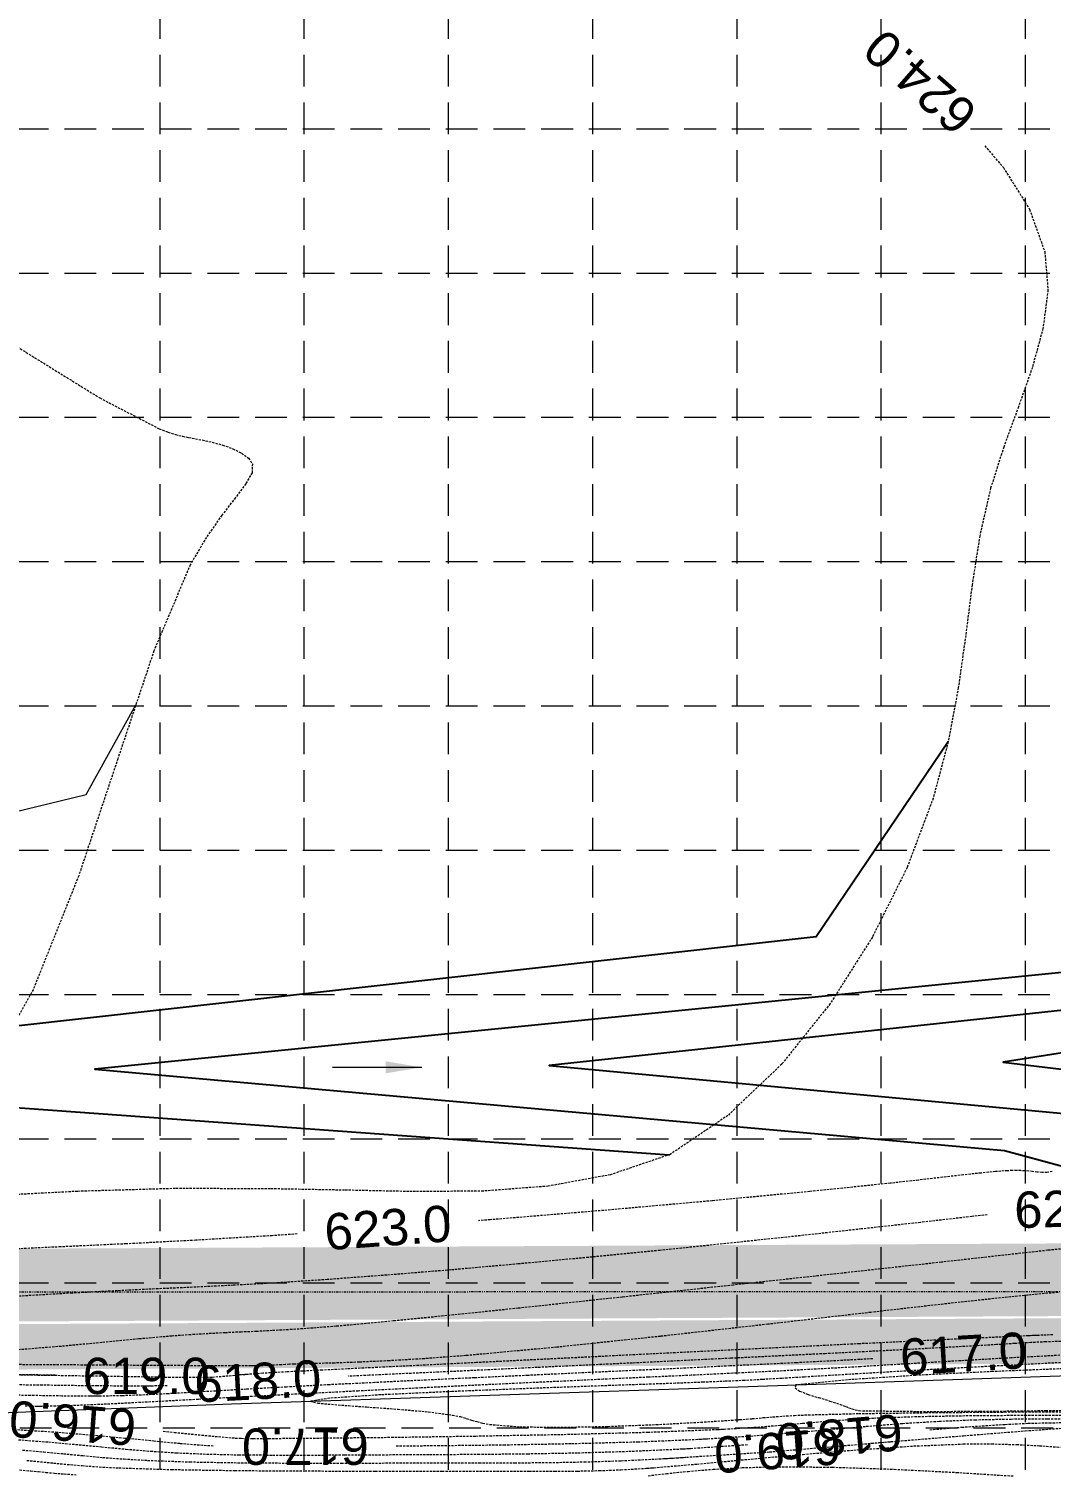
# Model space of a CAD drawing. Extents: x 299711 to 300729, y 199411 to 200048.
# Drawn here: x 300348.3 to 300460.8, y 199533.4 to 199692.5 of the extents above; entities that cross this region are included whole.
import ezdxf
from ezdxf.enums import TextEntityAlignment as Align

# ---------------------------------------------------------------- set-up
doc = ezdxf.new("R2010")
doc.units = 0
doc.header["$MEASUREMENT"] = 0
doc.linetypes.add('DIVIDE2', pattern=[0.625, 0.25, -0.125, 0, -0.125, 0, -0.125])
doc.linetypes.add('HIDDEN', pattern=[0.375, 0.25, -0.125])
for name, color, linetype in [('63-TOE OF SLOPE', 7, 'Continuous'), ('BOUND-13', 7, 'Continuous'), ('CONT-1', 252, 'Continuous'), ('CONT-2', 252, 'Continuous'), ('FIRM ON CONTOUR', 6, 'Continuous'), ('GRID', 254, 'HIDDEN'), ('LIMITS OF DISTURBANCE', 1, 'HIDDEN'), ('PRO-GRADE', 2, 'Continuous'), ('PRO-GRADE-ARROWS', 5, 'Continuous'), ('SILT FENCE', 200, 'Continuous')]:
    doc.layers.add(name, color=color, linetype=linetype)
doc.styles.get("Standard").update_dxf_attribs({"font": 'ARIAL.TTF'})

msp = doc.modelspace()

# ---------------------------------------------------------------- linework, layer by layer
at = {"layer": '63-TOE OF SLOPE', "linetype": 'Continuous', "lineweight": 0}
msp.add_lwpolyline([(300536.05, 199879.07), (300535.37, 199798.41), (300535.27, 199713.71), (300534.28, 199679.43), (300534.74, 199614.86), (300535.29, 199561.29), (300536.42, 199553.24), (300514.68, 199553.51), (300500.26, 199548.39), (300483.23, 199544.95), (300427.48, 199543.02), (300370.58, 199541.11), (300346.08, 199540.16), (300306.2, 199539.47), (300286.86, 199541.44), (300223.34, 199541.39), (300159.38, 199541.42), (300107.06, 199542.51), (300030.12, 199539.61), (299979.95, 199538.96), (299932.77, 199541.67)], dxfattribs=at)
at = {"layer": 'BOUND-13', "color": 7, "linetype": 'DIVIDE2', "lineweight": 0}
msp.add_lwpolyline([(300000.07, 199553.41), (300000.01, 200000.01), (300516.85, 199985.03), (300516.85, 199553.49), (300000.07, 199553.41)], dxfattribs=at)
at = {"layer": 'CONT-1', "color": 25, "linetype": 'HIDDEN', "lineweight": 0}
for points in [[(300346.69, 199657.71), (300356.09, 199651.89), (300362.62, 199648.5), (300363.6, 199648.13), (300364.44, 199647.86), (300365.2, 199647.67), (300365.91, 199647.53), (300366.62, 199647.4), (300367.36, 199647.26), (300368.46, 199647.02), (300369.62, 199646.7), (300370.73, 199646.3), (300371.71, 199645.82), (300372.46, 199645.27), (300372.89, 199644.64), (300372.85, 199643.66), (300372.18, 199642.45), (300371.03, 199640.92), (300369.53, 199638.98), (300367.83, 199636.54), (300366.05, 199633.53), (300362.05, 199624.04), (300358.08, 199612.17), (300353.77, 199599.29), (300348.76, 199586.75), (300342.68, 199575.9)], [(300461.59, 199553.42), (300460.08, 199553.3), (300458.25, 199553.13), (300450.83, 199552.35), (300440.98, 199551.23), (300429.65, 199549.92), (300417.81, 199548.59), (300406.4, 199547.39), (300396.39, 199546.47), (300391.84, 199546.13), (300387.94, 199545.9), (300384.66, 199545.75), (300381.94, 199545.65), (300379.75, 199545.59), (300378.04, 199545.55), (300377.47, 199545.53), (300376.96, 199545.51), (300376.51, 199545.48), (300376.09, 199545.46), (300375.71, 199545.44), (300375.34, 199545.42), (300375.08, 199545.4), (300374.79, 199545.39), (300374.47, 199545.38), (300374.08, 199545.36), (300373.6, 199545.36), (300373.02, 199545.35), (300372.97, 199545.35), (300372.93, 199545.35), (300372.88, 199545.35), (300372.83, 199545.35), (300372.77, 199545.35), (300372.72, 199545.35), (300365.64, 199545.36), (300354.59, 199545.43), (300341.27, 199545.51)], [(300462.25, 199545.71), (300454.5, 199545.31), (300446.7, 199544.88), (300439.52, 199544.46), (300433.68, 199544.11), (300431.17, 199543.96), (300429.05, 199543.84), (300427.07, 199543.73), (300424.98, 199543.64), (300422.53, 199543.54), (300419.46, 199543.42), (300412.29, 199543.17), (300403.68, 199542.86), (300394.85, 199542.51), (300387.03, 199542.15), (300381.42, 199541.78), (300379.25, 199541.44), (300380.09, 199541.24), (300382.33, 199541.04), (300385.45, 199540.82), (300388.93, 199540.57), (300392.26, 199540.28), (300394.91, 199539.92), (300395.75, 199539.75), (300396.43, 199539.56), (300397.02, 199539.37), (300397.61, 199539.2), (300398.25, 199539.03), (300399.03, 199538.89), (300402.34, 199538.63), (300406.86, 199538.58), (300412.04, 199538.68), (300417.35, 199538.88), (300422.25, 199539.14), (300426.19, 199539.4), (300426.25, 199539.4), (300426.3, 199539.41), (300426.36, 199539.41), (300426.41, 199539.41), (300426.46, 199539.42), (300426.52, 199539.42), (300427.93, 199539.53), (300429.12, 199539.64), (300430.2, 199539.73), (300431.3, 199539.81), (300432.56, 199539.89), (300434.1, 199539.95), (300439.64, 199540.09), (300446.99, 199540.19), (300455.33, 199540.26), (300463.85, 199540.3)], [(300348.06, 199534.93), (300349.55, 199534.79), (300351, 199534.64), (300352.5, 199534.5), (300354.15, 199534.36), (300356.02, 199534.22), (300358.21, 199534.11), (300363.98, 199533.93), (300370.97, 199533.82), (300378.64, 199533.77), (300386.42, 199533.76), (300393.77, 199533.76), (300400.14, 199533.75), (300403.36, 199533.75), (300406.16, 199533.74), (300408.68, 199533.76), (300411.06, 199533.81), (300413.47, 199533.9), (300416.05, 199534.06), (300416.21, 199534.07), (300416.38, 199534.08), (300416.55, 199534.09), (300416.73, 199534.1), (300416.9, 199534.12), (300417.08, 199534.13), (300421.84, 199534.53), (300427.43, 199535.05), (300433.51, 199535.6), (300439.72, 199536.12), (300445.72, 199536.52), (300451.16, 199536.74), (300454.27, 199536.75), (300457.05, 199536.68), (300459.55, 199536.55), (300461.83, 199536.39)]]:
    msp.add_lwpolyline(points, dxfattribs=at)
at = {"layer": 'CONT-2', "color": 43, "linetype": 'HIDDEN', "lineweight": 0}
for points in [[(300453.52, 199679.65), (300455.57, 199677.25), (300458.45, 199672.66), (300460.13, 199667.97), (300460.48, 199663.77), (300459.93, 199659.54), (300458.76, 199655.25), (300457.23, 199650.91), (300455.61, 199646.48), (300454.17, 199641.97), (300452.97, 199636.72), (300452.13, 199631.32), (300451.42, 199625.75), (300450.61, 199619.99), (300449.49, 199614.02), (300447.84, 199607.82), (300444.97, 199600.19), (300441.15, 199592.54), (300436.51, 199585.22), (300431.17, 199578.56), (300425.25, 199572.91), (300418.88, 199568.61), (300412.31, 199566.38), (300405.46, 199565.12), (300398.32, 199564.58), (300390.86, 199564.52), (300383.05, 199564.68), (300374.86, 199564.83), (300364.41, 199564.86), (300353.64, 199564.55), (300344.49, 199564.07)], [(300460.95, 199566.72), (300460.37, 199566.63), (300459.82, 199566.63), (300459.3, 199566.67), (300458.79, 199566.73), (300458.36, 199566.78), (300457.93, 199566.81), (300457.49, 199566.83), (300457.03, 199566.84), (300456.55, 199566.84), (300456.03, 199566.82), (300454.7, 199566.73), (300453.09, 199566.57), (300451.17, 199566.36), (300448.89, 199566.1), (300446.22, 199565.79), (300443.1, 199565.44), (300434.25, 199564.53), (300423.51, 199563.51), (300411.57, 199562.45), (300399.07, 199561.42), (300397.77, 199561.32)], [(300453.79, 199561.97), (300452.11, 199561.78), (300446.44, 199561.13), (300439.94, 199560.41), (300432.85, 199559.63), (300425.38, 199558.84), (300417.76, 199558.05), (300409.87, 199557.28), (300402.16, 199556.56), (300394.73, 199555.9), (300387.69, 199555.33), (300381.13, 199554.84), (300375.16, 199554.45), (300370.82, 199554.21), (300366.68, 199554.01), (300362.5, 199553.82), (300358.03, 199553.61), (300353.04, 199553.35), (300347.27, 199553.01)], [(300377.82, 199559.86), (300375.08, 199559.67), (300366.68, 199559.17), (300358.99, 199558.77), (300351.78, 199558.44), (300344.83, 199558.12)], [(300462.99, 199558.31), (300460.48, 199558.06), (300457.48, 199557.73), (300448.74, 199556.75), (300437.87, 199555.55), (300425.83, 199554.23), (300413.59, 199552.91), (300402.14, 199551.68), (300392.44, 199550.68), (300388.44, 199550.28), (300385.03, 199549.96), (300382.11, 199549.7), (300379.55, 199549.5), (300377.25, 199549.34), (300375.08, 199549.22), (300373.37, 199549.13), (300371.65, 199549.06), (300369.88, 199548.98), (300368.04, 199548.88), (300366.1, 199548.77), (300364.03, 199548.62), (300360.39, 199548.3), (300356.33, 199547.91), (300351.84, 199547.49), (300346.92, 199547.09)], [(300461, 199548.75), (300460.64, 199548.74), (300460.29, 199548.73), (300459.93, 199548.71), (300459.51, 199548.7), (300459.35, 199548.69), (300459.17, 199548.69), (300458.98, 199548.68), (300458.78, 199548.67), (300458.56, 199548.66), (300458.33, 199548.65), (300451.14, 199548.32), (300439.73, 199547.77), (300425.85, 199547.09), (300411.22, 199546.37), (300397.57, 199545.7), (300386.65, 199545.16), (300383.31, 199545), (300380.61, 199544.87), (300378.45, 199544.76), (300376.71, 199544.67), (300375.28, 199544.6), (300374.05, 199544.52), (300373.21, 199544.46), (300372.36, 199544.4), (300371.43, 199544.35), (300371.19, 199544.34)], [(300461.9, 199548.04), (300460.24, 199547.98), (300458.59, 199547.9), (300456.83, 199547.8), (300454.82, 199547.68), (300452.45, 199547.54), (300445.16, 199547.14), (300435.94, 199546.68), (300425.54, 199546.17), (300414.73, 199545.65), (300404.27, 199545.16), (300394.91, 199544.72), (300390.02, 199544.5), (300385.74, 199544.3), (300383.47, 199544.19)], [(300441.2, 199546.12), (300439.75, 199546.04), (300432.79, 199545.68), (300425.47, 199545.33), (300417.98, 199544.97), (300410.5, 199544.63), (300403.21, 199544.29), (300397.31, 199544.02), (300391.69, 199543.76), (300386.36, 199543.5), (300381.34, 199543.26), (300376.63, 199543.01), (300372.24, 199542.77), (300369.23, 199542.59), (300366.38, 199542.42), (300363.66, 199542.27), (300361.06, 199542.14), (300358.54, 199542.05), (300356.1, 199542), (300355.92, 199542), (300355.74, 199542), (300355.56, 199542), (300355.38, 199542), (300355.2, 199542), (300355.02, 199542), (300351.91, 199542.02), (300348.46, 199542.08), (300344.69, 199542.14)], [(300461.8, 199546.5), (300456.44, 199546.22), (300450.87, 199545.9), (300445.28, 199545.57), (300439.85, 199545.25), (300435, 199544.98), (300430.35, 199544.74), (300425.79, 199544.52), (300421.21, 199544.3), (300416.49, 199544.09), (300411.51, 199543.86), (300405.13, 199543.56), (300398.39, 199543.25), (300391.48, 199542.91), (300384.55, 199542.57), (300377.78, 199542.23), (300371.34, 199541.89), (300366.94, 199541.65), (300362.84, 199541.43), (300359.08, 199541.23), (300355.7, 199541.07), (300352.74, 199540.95), (300350.22, 199540.89), (300350.05, 199540.89), (300349.89, 199540.89), (300349.72, 199540.88), (300349.56, 199540.88), (300349.4, 199540.88), (300349.24, 199540.88), (300347.87, 199540.89)], [(300351.19, 199544.32), (300341.59, 199544.41)], [(300463.16, 199545.06), (300454.37, 199544.71), (300445.88, 199544.29), (300438.42, 199543.8), (300432.72, 199543.24), (300432.63, 199542.91), (300433.14, 199542.57), (300434.07, 199542.2), (300435.24, 199541.84), (300436.48, 199541.47), (300437.6, 199541.1), (300437.94, 199540.97), (300438.25, 199540.85), (300438.57, 199540.73), (300438.9, 199540.62), (300439.26, 199540.51), (300439.68, 199540.41), (300446.01, 199540.33), (300452.95, 199540.34), (300460.23, 199540.42), (300467.56, 199540.54)], [(300363.5, 199543.15), (300361.9, 199543.12), (300361.73, 199543.12), (300361.56, 199543.12), (300361.39, 199543.12), (300361.21, 199543.11), (300361.03, 199543.11), (300360.85, 199543.11), (300355.81, 199543.13), (300349.75, 199543.21), (300343.04, 199543.29)], [(300363.07, 199538.14), (300364.3, 199538.02), (300367.68, 199537.68), (300370.29, 199537.45), (300371.01, 199537.4), (300371.66, 199537.37), (300372.3, 199537.35), (300372.99, 199537.35), (300373.77, 199537.35), (300374.7, 199537.35), (300380.28, 199537.4), (300388.2, 199537.48), (300397.49, 199537.62), (300407.2, 199537.8), (300416.38, 199538.04), (300424.08, 199538.34), (300424.2, 199538.34), (300424.33, 199538.35), (300424.45, 199538.36), (300424.58, 199538.36), (300424.7, 199538.37), (300424.82, 199538.38), (300428.14, 199538.58), (300430.96, 199538.8), (300433.48, 199539.02), (300435.91, 199539.24), (300438.44, 199539.43), (300441.28, 199539.6), (300446.2, 199539.77), (300451.86, 199539.87), (300457.93, 199539.91), (300464.09, 199539.92)], [(300388.73, 199536.53), (300393.3, 199536.57), (300400.57, 199536.65), (300408.03, 199536.79), (300415.3, 199536.98), (300422.02, 199537.26), (300422.19, 199537.27), (300422.35, 199537.28), (300422.52, 199537.29), (300422.68, 199537.3), (300422.84, 199537.31), (300423.01, 199537.32), (300427.72, 199537.62), (300432.16, 199537.97), (300436.39, 199538.34), (300440.48, 199538.69), (300444.5, 199539.01), (300448.52, 199539.25), (300452.45, 199539.41), (300456.42, 199539.49), (300460.44, 199539.52), (300464.47, 199539.52)], [(300447.47, 199538.31), (300450.99, 199538.59), (300455.76, 199538.9), (300458.3, 199539.02), (300460.6, 199539.08), (300462.78, 199539.1)], [(300346.65, 199538.35), (300351.21, 199538.06), (300355.25, 199537.73), (300358.84, 199537.4), (300362.04, 199537.09), (300364.94, 199536.81), (300367.59, 199536.6), (300368.73, 199536.54)], [(300440.69, 199536.8), (300443.2, 199537), (300451.18, 199537.65), (300457.97, 199538.19), (300462.87, 199538.54)], [(300347.14, 199537.21), (300350.43, 199536.96), (300353.45, 199536.69), (300356.27, 199536.43), (300359, 199536.17), (300361.71, 199535.95), (300364.49, 199535.77), (300367.85, 199535.63), (300371.4, 199535.55), (300375.12, 199535.52), (300379.01, 199535.52), (300383.04, 199535.54), (300387.2, 199535.56), (300392.39, 199535.59), (300397.73, 199535.61), (300403.19, 199535.67), (300408.74, 199535.77), (300414.34, 199535.94), (300419.97, 199536.19), (300420.16, 199536.2), (300420.36, 199536.21), (300420.55, 199536.22), (300420.75, 199536.23), (300420.94, 199536.24), (300421.14, 199536.26), (300427.16, 199536.66), (300427.53, 199536.68)], [(300347.59, 199536.07), (300349.92, 199535.87), (300352.1, 199535.67), (300354.24, 199535.46), (300356.42, 199535.26), (300358.77, 199535.09), (300361.36, 199534.94), (300366.02, 199534.77), (300371.28, 199534.68), (300376.92, 199534.64), (300382.68, 199534.64), (300388.34, 199534.65), (300393.64, 199534.66), (300397.85, 199534.66), (300401.77, 199534.67), (300405.58, 199534.7), (300409.44, 199534.77), (300413.5, 199534.9), (300417.94, 199535.12), (300418.15, 199535.13), (300418.37, 199535.14), (300418.58, 199535.16), (300418.8, 199535.17), (300419.02, 199535.18), (300419.23, 199535.19), (300420.75, 199535.3)], [(300416.47, 199533.25), (300418.47, 199533.48), (300420.85, 199533.73), (300423.62, 199533.96), (300426.82, 199534.14), (300430.47, 199534.24), (300436.74, 199534.19), (300443.56, 199533.96), (300450.4, 199533.61), (300456.75, 199533.21)], [(300347.27, 199533.88), (300348.5, 199533.78), (300349.33, 199533.7), (300350.17, 199533.62), (300351.1, 199533.53), (300352.18, 199533.44), (300353.5, 199533.36)]]:
    msp.add_lwpolyline(points, dxfattribs=at)
at = {"layer": 'FIRM ON CONTOUR', "color": 25, "linetype": 'HIDDEN', "lineweight": 0}
for points in [[(300461, 199548.75), (300460.64, 199548.74), (300460.29, 199548.73), (300459.93, 199548.71), (300459.51, 199548.7), (300459.35, 199548.69), (300459.17, 199548.69), (300458.98, 199548.68), (300458.78, 199548.67), (300458.56, 199548.66), (300458.33, 199548.65), (300451.14, 199548.32), (300439.73, 199547.77), (300425.85, 199547.09), (300411.22, 199546.37), (300397.57, 199545.7), (300386.65, 199545.16), (300383.31, 199545), (300380.61, 199544.87), (300378.45, 199544.76), (300376.71, 199544.67), (300375.28, 199544.6), (300374.05, 199544.52), (300373.21, 199544.46), (300368.42, 199544.06), (300363.88, 199544.06), (300356.98, 199544.18), (300341.59, 199544.41)], [(300347.59, 199536.07), (300349.92, 199535.87), (300352.1, 199535.67), (300354.24, 199535.46), (300356.42, 199535.26), (300358.77, 199535.09), (300361.36, 199534.94), (300366.02, 199534.77), (300371.28, 199534.68), (300376.92, 199534.64), (300382.68, 199534.64), (300388.34, 199534.65), (300393.64, 199534.66), (300397.85, 199534.66), (300401.77, 199534.67), (300405.58, 199534.7), (300409.44, 199534.77), (300413.5, 199534.9), (300417.94, 199535.12), (300418.15, 199535.13), (300418.37, 199535.14), (300418.58, 199535.16), (300418.8, 199535.17), (300421.75, 199535.36), (300425.09, 199535.57), (300429.82, 199535.87), (300443.2, 199537), (300451.18, 199537.65), (300457.97, 199538.19), (300462.87, 199538.54)]]:
    msp.add_lwpolyline(points, dxfattribs=at)
at = {"layer": 'GRID', "color": 252, "linetype": 'HIDDEN', "lineweight": 0, "ltscale": 14}
for p, q in [((300362.69, 200030.91), (300362.69, 199474.99)), ((300378.57, 200030.91), (300378.57, 199474.99)), ((300394.45, 200030.91), (300394.45, 199474.99)), ((300410.33, 200030.91), (300410.33, 199474.99)), ((300426.21, 200030.91), (300426.21, 199474.99)), ((300442.09, 200030.91), (300442.09, 199474.99)), ((300457.97, 200030.91), (300457.97, 199474.99)), ((299727.44, 199681.52), (300712.07, 199681.52)), ((299727.44, 199665.64), (300712.07, 199665.64)), ((299727.44, 199649.76), (300712.07, 199649.76)), ((299727.44, 199633.88), (300712.07, 199633.88)), ((299727.44, 199618), (300712.07, 199618)), ((299727.44, 199602.11), (300712.07, 199602.11)), ((299727.44, 199586.23), (300712.07, 199586.23)), ((299727.44, 199570.35), (300712.07, 199570.35)), ((299727.44, 199554.47), (300712.07, 199554.47)), ((299727.79, 199538.52), (300712.43, 199538.52))]:
    msp.add_line(p, q, dxfattribs=at)
at = {"layer": 'LIMITS OF DISTURBANCE', "ltscale": 70, "const_width": 5, "flags": 128}
msp.add_lwpolyline([(299986.81, 199545.4), (300521.51, 199548.42), (300520.25, 199915.51), (299987.02, 199913.95), (299986.78, 199550.48)], close=True, dxfattribs=at)
at = {"layer": 'PRO-GRADE', "color": 25, "linetype": 'Continuous', "lineweight": 0, "flags": 128}
msp.add_lwpolyline([(300151.5, 199556.2), (300187.38, 199557.82), (300255.56, 199558.61), (300255.57, 199559.27), (300255.56, 199567.21), (300255.56, 199573.11), (300255.06, 199573.11), (300255.06, 199559.11), (300206.52, 199559.1), (300255.06, 199583.84), (300255.06, 199583.84), (300255.56, 199584.15), (300255.56, 199584.15), (300255.56, 199584.15), (300354.59, 199608.22), (300360.06, 199618.11)], dxfattribs=at)
at = {"layer": 'PRO-GRADE', "color": 25, "linetype": 'Continuous', "flags": 128}
for points in [[(300449.49, 199614.02), (300434.96, 199592.57), (300298.16, 199577.32), (300418.76, 199568.57), (300418.76, 199568.57)], [(300476.57, 199606.2), (300469.71, 199589.41), (300355.56, 199578), (300455.7, 199569.06), (300462.18, 199567.27)], [(300487.77, 199587.24), (300405.56, 199578.39), (300479.54, 199571.5)], [(300502.33, 199586.13), (300455.56, 199578.78), (300495.91, 199573.93)]]:
    msp.add_lwpolyline(points, dxfattribs=at)
at = {"layer": 'PRO-GRADE-ARROWS', "color": 7, "linetype": 'Continuous', "lineweight": 0}
msp.add_line((300391.55, 199578.2), (300381.72, 199578.2), dxfattribs=at)
msp.add_solid([(300387.55, 199577.54), (300387.55, 199578.87), (300391.55, 199578.2)], dxfattribs=at)
at = {"layer": 'SILT FENCE', "const_width": 8, "flags": 128}
msp.add_lwpolyline([(299989.8, 199552.29), (300256.52, 199553.77), (300515.14, 199555.09), (300513.45, 199908.52), (299989.74, 199907.19)], dxfattribs=at)

# ---------------------------------------------------------------- texts
at = {"layer": 'CONT-1', "color": 25, "linetype": 'Continuous', "lineweight": 0}
for s, rotation, p in [('624.0', 138.7857, (300446.41, 199686.66)), ('622.0', 1.5989, (300463.75, 199562.69)), ('623.0', 4.181, (300387.8, 199560.56)), ('617.0', 3.248, (300451.18, 199546.69)), ('619.0', 0.041, (300361.19, 199544.24)), ('618.0', 2.9829, (300373.48, 199543.66)), ('616.0', 175.8068, (300353.11, 199539.03)), ('618.0', 184.6755, (300437.5, 199537.49)), ('617.0', 179.9665, (300378.73, 199536.44)), ('619.0', 184.3041, (300430.72, 199536.01))]:
    msp.add_text(s, height=4, rotation=rotation, dxfattribs=at).set_placement(p, align=Align.MIDDLE)

doc.saveas('drawing.dxf')
